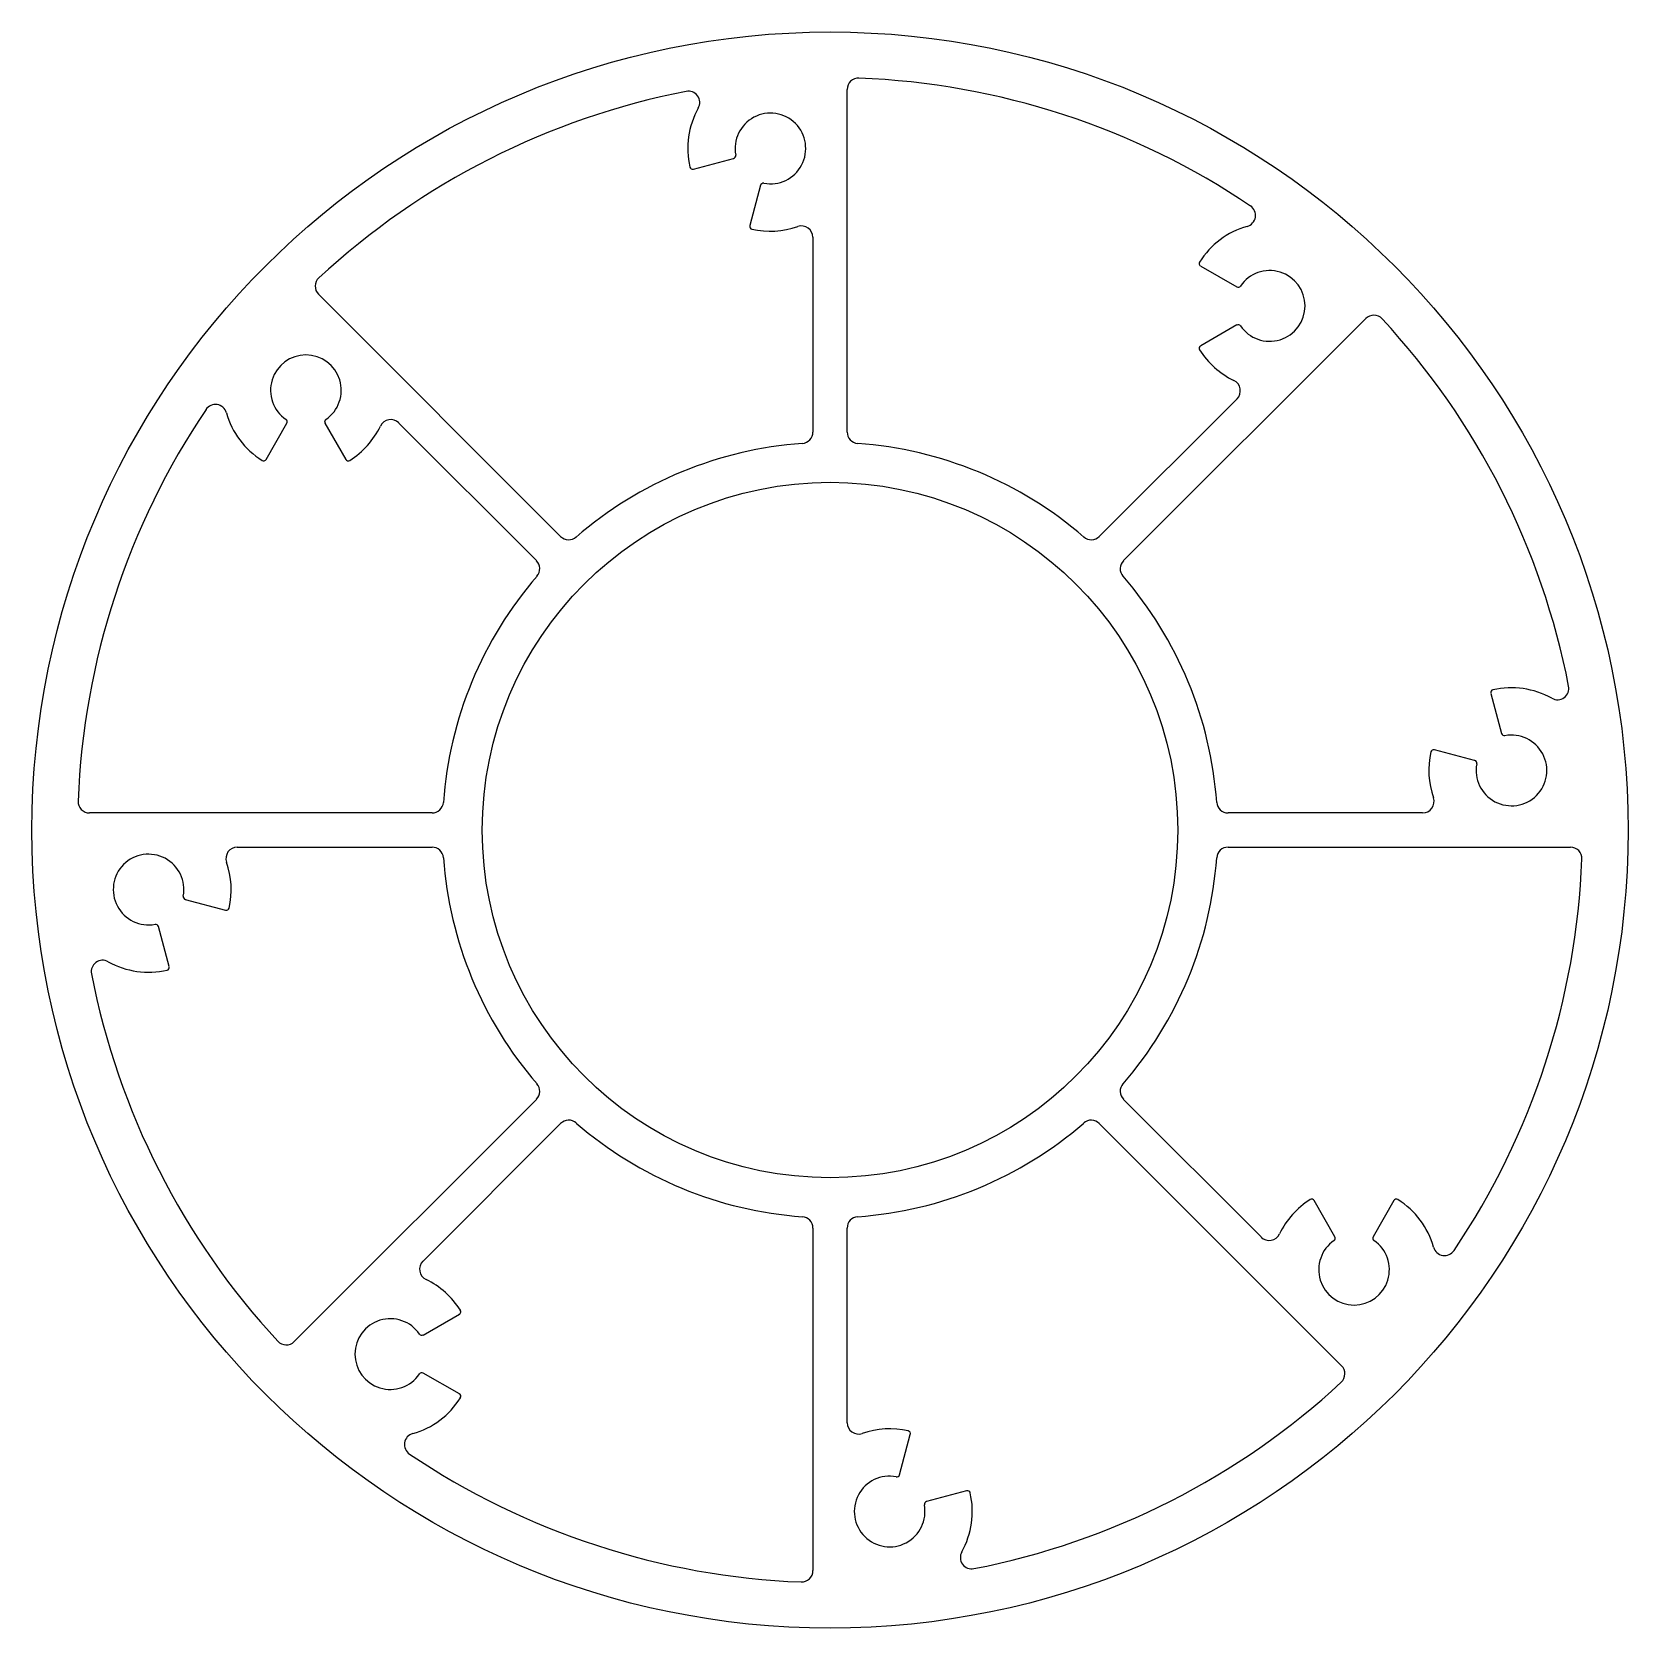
# Model space of a CAD drawing. Extents: x 6 to 146, y 2 to 142.
import ezdxf

# ---------------------------------------------------------------- set-up
doc = ezdxf.new("R2010")
doc.units = 0
doc.layers.get('0').update_dxf_attribs({"linetype": 'CONTINUOUS'})

msp = doc.modelspace()

# ---------------------------------------------------------------- linework, layer by layer
for p, q in [((77.99, 106.98), (77.99, 137.03)), ((64.5, 130.04), (68.03, 130.98)), ((70.39, 128.62), (69.45, 125.09)), ((74.99, 124.06), (74.99, 106.98)), ((109, 121.53), (112.16, 119.71)), ((52.86, 97.82), (31.62, 119.06)), ((102.23, 95.7), (123.48, 116.94)), ((112.16, 116.37), (109, 114.54)), ((112.19, 109.89), (100.11, 97.82)), ((27.03, 104.58), (28.85, 107.75)), ((32.19, 107.75), (34.02, 104.58)), ((38.67, 107.77), (50.74, 95.7)), ((134.45, 84.06), (135.39, 80.53)), ((133.03, 78.17), (129.5, 79.11)), ((41.58, 73.57), (11.54, 73.57)), ((128.47, 73.57), (111.4, 73.57)), ((24.5, 70.57), (41.58, 70.57)), ((111.4, 70.57), (141.44, 70.57)), ((19.94, 65.98), (23.47, 65.03)), ((18.53, 60.09), (17.58, 63.62)), ((50.74, 48.45), (29.5, 27.21)), ((114.31, 36.38), (102.23, 48.45)), ((40.79, 34.25), (52.86, 46.33)), ((100.11, 46.33), (121.35, 25.09)), ((120.78, 36.4), (118.95, 39.57)), ((125.95, 39.57), (124.12, 36.4)), ((74.99, 37.16), (74.99, 7.12)), ((77.99, 20.09), (77.99, 37.16)), ((40.81, 27.78), (43.98, 29.61)), ((43.98, 22.61), (40.81, 24.44)), ((82.58, 15.53), (83.53, 19.06)), ((88.47, 14.11), (84.94, 13.17))]:
    msp.add_line(p, q)
for radius in [70, 30.5]:
    msp.add_circle((76.49, 72.07), radius)
for centre, radius, start, end in [((78.99, 137.03), 1, 87.7958, 180), ((76.49, 72.07), 66, 56.0234, 87.7958), ((76.49, 72.07), 66, 101.0234, 132.7958), ((64.06, 135.88), 1, 330.7668, 101.0234), ((71.26, 131.85), 7.25, 150.7668, 192.9533), ((71.26, 131.85), 3.1, 259.2798, 190.7202), ((64.44, 130.28), 0.25, 192.9533, 285), ((67.97, 131.22), 0.25, 285, 10.7202), ((70.63, 128.55), 0.25, 79.2798, 165), ((112.81, 125.98), 1, 285.7668, 56.0234), ((69.69, 125.02), 0.25, 165, 257.0467), ((71.26, 131.85), 7.25, 257.0467, 289.3191), ((73.99, 124.06), 1, 0, 109.3191), ((115.05, 118.04), 7.25, 105.7668, 147.9533), ((109.12, 121.75), 0.25, 147.9533, 240), ((32.33, 119.77), 1, 132.7958, 225), ((115.05, 118.04), 3.1, 214.2798, 145.7202), ((112.29, 119.92), 0.25, 240, 325.7202), ((112.29, 116.15), 0.25, 34.2798, 120), ((124.18, 116.23), 1, 42.7958, 135), ((76.49, 72.07), 66, 11.0234, 42.7958), ((30.52, 110.64), 3.1, 304.2798, 235.7202), ((109.12, 114.32), 0.25, 120, 212.0467), ((115.05, 118.04), 7.25, 212.0467, 244.3191), ((111.48, 110.6), 1, 315, 64.3191), ((22.58, 108.4), 1, 15.7668, 146.0234), ((76.49, 72.07), 66, 146.0234, 177.7958), ((30.52, 110.64), 7.25, 195.7668, 237.9533), ((28.64, 107.87), 0.25, 330, 55.7202), ((32.41, 107.87), 0.25, 124.2798, 210), ((37.96, 107.07), 1, 45, 154.3191), ((30.52, 110.64), 7.25, 302.0467, 334.3191), ((73.99, 106.98), 1, 274.096, 0), ((78.99, 106.98), 1, 180, 265.904), ((76.49, 72.07), 34, 94.096, 130.904), ((76.49, 72.07), 34, 49.096, 85.904), ((26.81, 104.71), 0.25, 237.9533, 330), ((34.24, 104.71), 0.25, 210, 302.0467), ((53.57, 98.53), 1, 225, 310.904), ((99.4, 98.53), 1, 229.096, 315), ((50.03, 94.99), 1, 319.096, 45), ((102.94, 94.99), 1, 135, 220.904), ((76.49, 72.07), 34, 139.096, 175.904), ((76.49, 72.07), 34, 4.096, 40.904), ((134.69, 84.13), 0.25, 102.9533, 195), ((136.26, 77.3), 7.25, 60.7668, 102.9533), ((140.29, 84.5), 1, 240.7668, 11.0234), ((136.26, 77.3), 3.1, 169.2798, 100.7202), ((135.64, 80.6), 0.25, 195, 280.7202), ((136.26, 77.3), 7.25, 167.0467, 199.3191), ((129.44, 78.87), 0.25, 75, 167.0467), ((132.97, 77.93), 0.25, 349.2798, 75), ((11.54, 74.57), 1, 177.7958, 270), ((41.58, 74.57), 1, 270, 355.904), ((111.4, 74.57), 1, 184.096, 270), ((128.47, 74.57), 1, 270, 19.3191), ((24.5, 69.57), 1, 90, 199.3191), ((41.58, 69.57), 1, 4.096, 90), ((111.4, 69.57), 1, 90, 175.904), ((141.44, 69.57), 1, 357.7958, 90), ((16.72, 66.85), 3.1, 349.2798, 280.7202), ((16.72, 66.85), 7.25, 347.0467, 19.3191), ((76.49, 72.07), 34, 184.096, 220.904), ((76.49, 72.07), 34, 319.096, 355.904), ((76.49, 72.07), 66, 326.0234, 357.7958), ((20.01, 66.22), 0.25, 169.2798, 255), ((23.54, 65.28), 0.25, 255, 347.0467), ((17.34, 63.55), 0.25, 15, 100.7202), ((12.69, 59.65), 1, 60.7668, 191.0234), ((16.72, 66.85), 7.25, 240.7668, 282.9533), ((76.49, 72.07), 66, 191.0234, 222.7958), ((18.28, 60.02), 0.25, 282.9533, 15), ((50.03, 49.16), 1, 315, 40.904), ((102.94, 49.16), 1, 139.096, 225), ((53.57, 45.62), 1, 49.096, 135), ((76.49, 72.07), 34, 229.096, 265.904), ((76.49, 72.07), 34, 274.096, 310.904), ((99.4, 45.62), 1, 45, 130.904), ((122.45, 33.51), 7.25, 122.0467, 154.3191), ((118.74, 39.44), 0.25, 30, 122.0467), ((126.16, 39.44), 0.25, 57.9533, 150), ((122.45, 33.51), 7.25, 15.7668, 57.9533), ((73.99, 37.16), 1, 0, 85.904), ((78.99, 37.16), 1, 94.096, 180), ((115.01, 37.08), 1, 225, 334.3191), ((120.56, 36.28), 0.25, 304.2798, 30), ((124.34, 36.28), 0.25, 150, 235.7202), ((122.45, 33.51), 3.1, 124.2798, 55.7202), ((130.39, 35.75), 1, 195.7668, 326.0234), ((41.49, 33.55), 1, 135, 244.3191), ((37.92, 26.11), 7.25, 32.0467, 64.3191), ((43.85, 29.83), 0.25, 300, 32.0467), ((37.92, 26.11), 3.1, 34.2798, 325.7202), ((28.79, 27.91), 1, 222.7958, 315), ((40.69, 28), 0.25, 214.2798, 300), ((40.69, 24.22), 0.25, 60, 145.7202), ((120.65, 24.38), 1, 312.7958, 45), ((43.85, 22.4), 0.25, 327.9533, 60), ((76.49, 72.07), 66, 281.0234, 312.7958), ((37.92, 26.11), 7.25, 285.7668, 327.9533), ((78.99, 20.09), 1, 180, 289.3191), ((40.16, 18.17), 1, 105.7668, 236.0234), ((81.72, 12.3), 7.25, 77.0467, 109.3191), ((83.29, 19.12), 0.25, 345, 77.0467), ((76.49, 72.07), 66, 236.0234, 267.7958), ((81.72, 12.3), 3.1, 79.2798, 10.7202), ((82.34, 15.59), 0.25, 259.2798, 345), ((88.54, 13.87), 0.25, 12.9533, 105), ((85.01, 12.93), 0.25, 105, 190.7202), ((81.72, 12.3), 7.25, 330.7668, 12.9533), ((88.92, 8.27), 1, 150.7668, 281.0234), ((73.99, 7.12), 1, 267.7958, 0)]:
    msp.add_arc(centre, radius, start, end)

doc.saveas('drawing.dxf')
